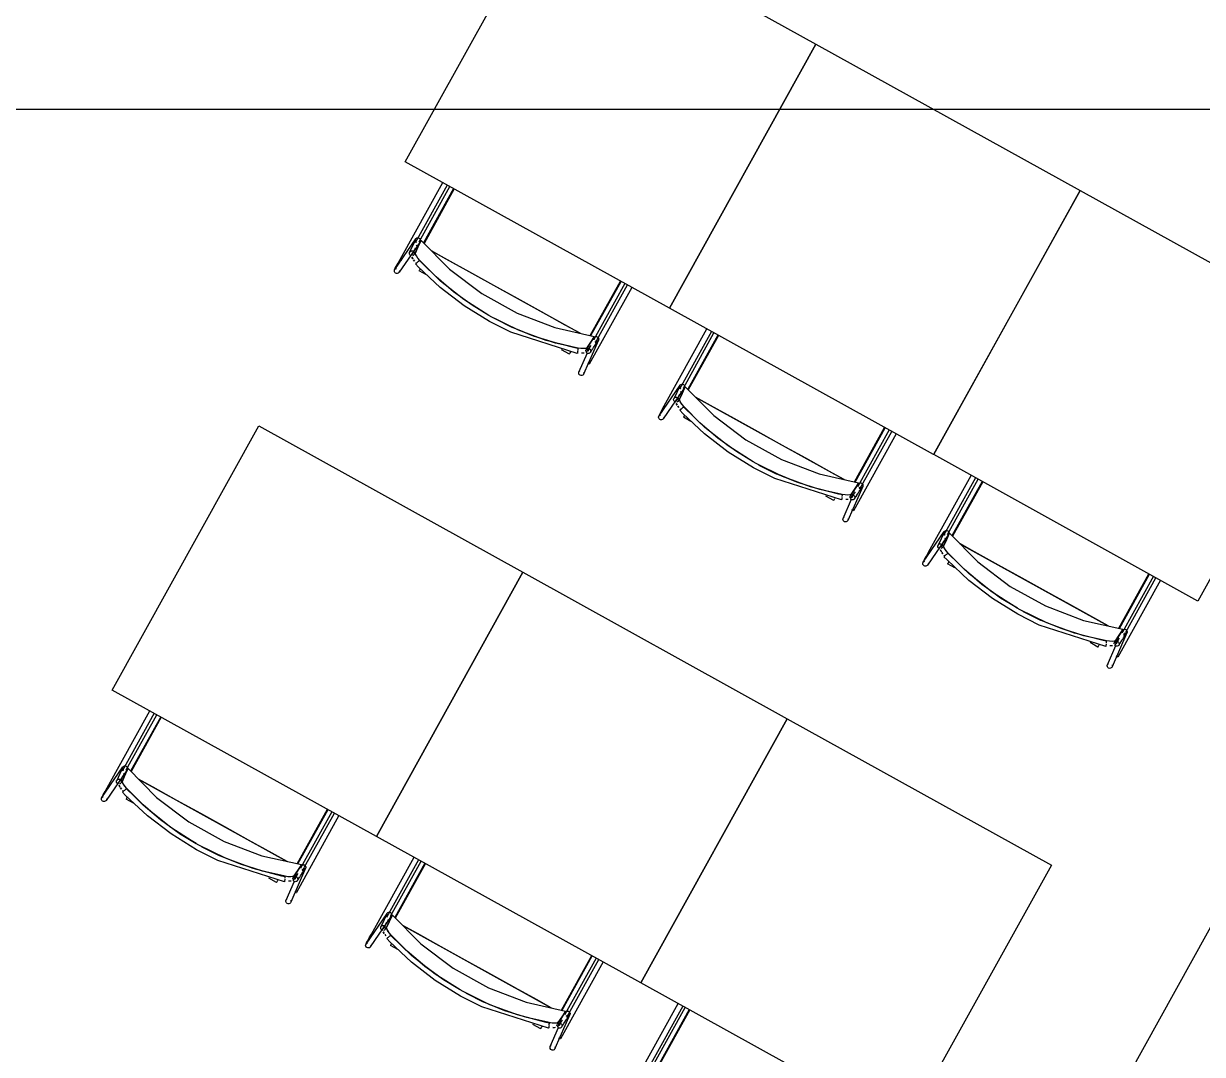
# Model space of a CAD drawing. Header units: metres. Extents: x 3.2 to 22.3, y 0.7 to 22.8.
# Drawn here: x 6.69 to 7.688, y 10.149 to 11.022 of the extents above; entities that cross this region are included whole.
import ezdxf

# ---------------------------------------------------------------- set-up
doc = ezdxf.new("R2010")
doc.units = ezdxf.units.M
for name, color, linetype in [('ARREDI', 9, 'Continuous'), ('PARETI_STRUTTURE', 7, 'Continuous'), ('WAYFINDING_RIQUADRI', 7, 'Continuous')]:
    doc.layers.add(name, color=color, linetype=linetype)

msp = doc.modelspace()

# ---------------------------------------------------------------- linework, layer by layer
at = {"layer": 'ARREDI'}
for points in [[(8.09499, 10.97803), (8.47214, 11.65838), (8.75624, 11.50088), (8.3791, 10.82055), (7.88277, 9.92518), (7.59866, 10.08267)], [(7.13693, 11.12911), (7.36078, 11.00503), (7.23668, 10.78118), (7.01285, 10.90526)], [(7.36077, 11.00503), (7.58462, 10.88094), (7.46052, 10.6571), (7.23669, 10.78118)], [(7.58461, 10.88094), (7.80846, 10.75686), (7.68436, 10.53301), (7.46053, 10.6571)], [(7.17306, 10.75726), (7.17265, 10.75427)], [(6.88876, 10.68143), (7.11261, 10.55735), (6.98851, 10.3335), (6.76468, 10.45758)], [(7.3969, 10.63317), (7.39649, 10.63019)], [(7.1126, 10.55735), (7.33645, 10.43326), (7.21235, 10.20941), (6.98852, 10.3335)], [(7.62074, 10.50909), (7.62032, 10.5061)], [(7.33644, 10.43326), (7.56029, 10.30918), (7.43619, 10.08533), (7.21236, 10.20941)], [(6.92489, 10.30958), (6.92448, 10.30659)], [(7.14873, 10.18549), (7.14832, 10.18251)]]:
    msp.add_lwpolyline(points, close=True, dxfattribs=at)
for points in [[(7.05388, 10.88253), (7.02836, 10.83651)], [(7.02523, 10.8217), (7.02365, 10.82356), (7.02234, 10.82545), (7.02156, 10.82695), (7.02144, 10.82782), (7.02386, 10.83324), (7.02627, 10.83863), (7.05034, 10.81428), (7.07766, 10.79359), (7.10763, 10.77696), (7.13966, 10.76477), (7.17305, 10.75726), (7.16977, 10.75234), (7.16647, 10.74744)], [(7.0225, 10.83696), (7.02193, 10.83746), (7.02157, 10.83812), (7.02145, 10.83885), (7.0216, 10.83959), (7.02182, 10.84002), (7.02182, 10.84003), (7.02197, 10.84023), (7.02256, 10.84069), (7.02327, 10.84092)], [(7.02327, 10.84093), (7.02402, 10.84091), (7.02471, 10.84063), (7.02528, 10.84013), (7.02564, 10.83948), (7.02577, 10.83875), (7.02563, 10.83801)], [(7.02628, 10.83862), (7.02452, 10.83716)], [(7.01814, 10.82562), (7.01743, 10.82588), (7.01686, 10.82637), (7.01649, 10.82701), (7.01638, 10.82773), (7.01638, 10.8278), (7.01651, 10.82845), (7.01657, 10.82859), (7.01689, 10.82908), (7.01747, 10.82954), (7.01818, 10.82977)], [(7.01818, 10.82977), (7.01893, 10.82976), (7.01964, 10.8295), (7.02021, 10.82901), (7.02057, 10.82837), (7.0207, 10.82765), (7.0207, 10.82763), (7.02056, 10.82693), (7.0205, 10.82679), (7.02018, 10.8263), (7.0196, 10.82584), (7.01889, 10.82561)], [(7.01914, 10.82682), (7.02089, 10.83075), (7.02157, 10.83226)], [(7.02522, 10.8217), (7.02356, 10.82365), (7.02229, 10.82551), (7.02154, 10.82699), (7.02142, 10.82785)], [(7.0226, 10.83458), (7.02221, 10.8337)], [(7.16093, 10.75999), (7.14839, 10.76694), (7.12827, 10.77809), (7.10807, 10.78928), (7.08786, 10.80049), (7.06767, 10.81169), (7.04755, 10.82284), (7.03502, 10.82978)], [(7.03503, 10.82977), (7.16091, 10.75999)], [(7.00851, 10.82247), (7.0085, 10.82248), (7.00856, 10.82245), (7.00881, 10.8223), (7.00925, 10.82205)], [(7.00984, 10.82174), (7.00926, 10.82206)], [(7.01932, 10.82303), (7.01857, 10.8245)], [(7.0186, 10.82448), (7.01937, 10.82298)], [(7.02061, 10.82117), (7.01988, 10.82222)], [(7.01989, 10.82223), (7.02068, 10.82109)], [(7.02159, 10.81872), (7.0216, 10.81873)], [(7.0238, 10.8207), (7.02326, 10.8202), (7.02271, 10.8197), (7.02183, 10.81893), (7.02162, 10.81875)], [(7.02184, 10.81971), (7.02236, 10.8191)], [(7.02225, 10.81921), (7.02185, 10.81969)], [(7.02381, 10.8207), (7.02428, 10.82113), (7.02463, 10.82144), (7.02479, 10.82159)], [(7.08378, 10.77506), (7.06952, 10.78374), (7.05373, 10.79518), (7.03893, 10.80786), (7.02521, 10.82169)], [(7.08378, 10.77506), (7.06954, 10.78372), (7.05379, 10.79514), (7.03901, 10.80779), (7.02532, 10.82159)], [(7.00615, 10.8107), (7.0054, 10.81072), (7.0047, 10.81099), (7.00413, 10.81149), (7.00376, 10.81215), (7.00365, 10.81288), (7.00379, 10.81362), (7.00402, 10.81405), (7.00402, 10.81406), (7.00417, 10.81426), (7.00476, 10.81472), (7.00547, 10.81495)], [(7.00797, 10.81278), (7.00783, 10.81204), (7.00759, 10.81161), (7.00759, 10.8116), (7.00744, 10.8114), (7.00685, 10.81094), (7.00615, 10.81071)], [(7.0257, 10.8147), (7.02534, 10.81404), (7.02502, 10.81347), (7.02478, 10.81304), (7.02466, 10.81282)], [(7.17015, 10.75791), (7.19566, 10.80393)], [(7.08868, 10.77235), (7.10329, 10.765)], [(7.10325, 10.76501), (7.08869, 10.77233)], [(7.15911, 10.74742), (7.14015, 10.75172), (7.1216, 10.75754), (7.10382, 10.76475)], [(7.15926, 10.74739), (7.14027, 10.75169), (7.12168, 10.75753), (7.10386, 10.76474)], [(7.17288, 10.75639), (7.17342, 10.7569), (7.17411, 10.75719), (7.17486, 10.75722), (7.17558, 10.75701), (7.17618, 10.75655), (7.1766, 10.75593)], [(7.1766, 10.75593), (7.17678, 10.75521), (7.17668, 10.75446), (7.1766, 10.75424), (7.1766, 10.75422), (7.17635, 10.75381), (7.1758, 10.75329), (7.17511, 10.753), (7.17436, 10.75296), (7.17364, 10.75318)], [(7.27772, 10.75844), (7.2522, 10.71243)], [(7.15916, 10.74568), (7.15926, 10.7463), (7.15934, 10.74676), (7.15939, 10.74698)], [(7.16647, 10.74744), (7.16566, 10.74707), (7.16397, 10.74694), (7.16168, 10.74705), (7.15926, 10.74739)], [(7.16649, 10.74743), (7.16571, 10.74707), (7.16406, 10.74692), (7.16179, 10.74703), (7.15927, 10.74739)], [(7.16575, 10.74482), (7.16583, 10.74556), (7.16607, 10.74609), (7.16616, 10.74621), (7.16668, 10.74671), (7.16669, 10.74671), (7.16737, 10.74699), (7.16811, 10.74702), (7.16882, 10.7468), (7.16943, 10.74634), (7.16983, 10.74571)], [(7.17004, 10.74971), (7.16924, 10.74852), (7.16592, 10.7436)], [(7.15202, 10.74222), (7.15215, 10.74245), (7.15238, 10.74287), (7.1527, 10.74345), (7.15306, 10.74409)], [(7.15903, 10.74495), (7.15891, 10.74421), (7.15879, 10.74356), (7.15871, 10.74306), (7.15866, 10.74278), (7.15866, 10.74274), (7.15866, 10.74275), (7.1587, 10.74299)], [(7.16431, 10.74318), (7.16345, 10.74311), (7.1622, 10.74317)], [(7.16351, 10.7431), (7.16221, 10.74316)], [(7.16983, 10.74571), (7.17001, 10.74498), (7.16993, 10.74425), (7.16969, 10.74372), (7.1696, 10.74358), (7.16911, 10.74312), (7.16907, 10.7431), (7.16839, 10.74282), (7.16765, 10.74279), (7.16693, 10.74301), (7.16633, 10.74347)], [(7.16004, 10.7254), (7.15986, 10.72612), (7.15995, 10.72687), (7.16004, 10.72709), (7.16004, 10.7271), (7.16029, 10.72752), (7.16083, 10.72803)], [(7.164, 10.72707), (7.16419, 10.72635), (7.16409, 10.7256), (7.164, 10.72537), (7.164, 10.72536), (7.16375, 10.72494), (7.16321, 10.72443), (7.16252, 10.72414), (7.16177, 10.7241), (7.16105, 10.72432), (7.16045, 10.72478), (7.16003, 10.72539)], [(7.16802, 10.73405), (7.16743, 10.73437)], [(7.16873, 10.73366), (7.16846, 10.7338), (7.16802, 10.73405)], [(7.16876, 10.73364), (7.16877, 10.73363)], [(7.24634, 10.71288), (7.24577, 10.71338), (7.24541, 10.71403), (7.24529, 10.71477), (7.24544, 10.71551), (7.24566, 10.71594), (7.24566, 10.71595), (7.24582, 10.71614), (7.2464, 10.7166), (7.24711, 10.71684)], [(7.24711, 10.71684), (7.24786, 10.71683), (7.24855, 10.71655), (7.24912, 10.71605), (7.24948, 10.7154), (7.24961, 10.71466), (7.24947, 10.71392)], [(7.24298, 10.70273), (7.24473, 10.70666), (7.24541, 10.70818)], [(7.24907, 10.69762), (7.24749, 10.69948), (7.24618, 10.70137), (7.2454, 10.70287), (7.24528, 10.70374), (7.2477, 10.70916), (7.25011, 10.71455), (7.27418, 10.6902), (7.3015, 10.6695), (7.33149, 10.65288), (7.3635, 10.64068), (7.39689, 10.63317), (7.39361, 10.62825), (7.39031, 10.62335)], [(7.24644, 10.7105), (7.24605, 10.70962)], [(7.25012, 10.71453), (7.24836, 10.71308)], [(7.23236, 10.69838), (7.23234, 10.6984), (7.2324, 10.69837), (7.23265, 10.69822), (7.23309, 10.69797)], [(7.23368, 10.69765), (7.2331, 10.69797)], [(7.24198, 10.70154), (7.24127, 10.7018), (7.2407, 10.70229), (7.24033, 10.70293), (7.24022, 10.70365), (7.24022, 10.70372), (7.24035, 10.70437), (7.24041, 10.70451), (7.24073, 10.705), (7.24131, 10.70545), (7.24202, 10.70569)], [(7.24202, 10.70569), (7.24277, 10.70567), (7.24348, 10.70541), (7.24405, 10.70492), (7.24441, 10.70429), (7.24454, 10.70356), (7.24454, 10.70355), (7.2444, 10.70284), (7.24434, 10.7027), (7.24402, 10.70222), (7.24344, 10.70176), (7.24273, 10.70152)], [(7.24316, 10.69895), (7.24241, 10.70042)], [(7.24244, 10.7004), (7.2432, 10.6989)], [(7.24373, 10.69815), (7.24452, 10.69701)], [(7.24445, 10.69709), (7.24373, 10.69813)], [(7.24906, 10.69761), (7.2474, 10.69957), (7.24613, 10.70143), (7.24538, 10.7029), (7.24526, 10.70376)], [(7.24536, 10.69602), (7.24605, 10.69518)], [(7.24764, 10.69662), (7.2471, 10.69612), (7.24655, 10.69562), (7.24567, 10.69484), (7.24546, 10.69466)], [(7.24765, 10.69662), (7.24812, 10.69705), (7.24847, 10.69735), (7.24863, 10.6975)], [(7.30762, 10.65097), (7.29336, 10.65965), (7.27757, 10.6711), (7.26277, 10.68378), (7.24905, 10.69761)], [(7.30762, 10.65097), (7.29338, 10.65964), (7.27763, 10.67106), (7.26285, 10.68371), (7.24916, 10.6975)], [(7.38478, 10.63591), (7.37223, 10.64285), (7.35211, 10.65401), (7.33191, 10.6652), (7.31171, 10.67641), (7.29151, 10.6876), (7.27139, 10.69876), (7.25886, 10.7057)], [(7.25887, 10.70568), (7.38476, 10.63591)], [(7.22999, 10.68662), (7.22924, 10.68663), (7.22854, 10.68691), (7.22797, 10.68741), (7.2276, 10.68806), (7.22749, 10.6888), (7.22763, 10.68954), (7.22786, 10.68997), (7.22786, 10.68998), (7.22802, 10.69017), (7.2286, 10.69063), (7.22931, 10.69087)], [(7.2318, 10.68869), (7.23167, 10.68796), (7.23143, 10.68753), (7.23143, 10.68751), (7.23128, 10.68732), (7.23069, 10.68686), (7.22999, 10.68662)], [(7.24543, 10.69463), (7.24545, 10.69465)], [(7.24954, 10.69061), (7.24918, 10.68996), (7.24886, 10.68939), (7.24862, 10.68896), (7.2485, 10.68874)], [(7.39399, 10.63383), (7.4195, 10.67984)], [(7.31252, 10.64826), (7.32713, 10.64091)], [(7.32709, 10.64093), (7.31253, 10.64825)], [(7.38296, 10.62334), (7.364, 10.62764), (7.34544, 10.63346), (7.32766, 10.64067)], [(7.3831, 10.6233), (7.36411, 10.62761), (7.34552, 10.63344), (7.3277, 10.64065)], [(7.39672, 10.6323), (7.39726, 10.63282), (7.39795, 10.63309), (7.3987, 10.63314), (7.39942, 10.63293), (7.40002, 10.63247), (7.40044, 10.63184)], [(7.40044, 10.63185), (7.40062, 10.63112), (7.40052, 10.63037), (7.40044, 10.63015), (7.40044, 10.63014), (7.40019, 10.62972), (7.39965, 10.62921), (7.39895, 10.62891), (7.3982, 10.62887), (7.39748, 10.6291)], [(7.50156, 10.63436), (7.47605, 10.58834)], [(7.37586, 10.61813), (7.37599, 10.61837), (7.37622, 10.61878), (7.37654, 10.61937), (7.3769, 10.62001)], [(7.38287, 10.62086), (7.38275, 10.62013), (7.38264, 10.61947), (7.38255, 10.61897), (7.3825, 10.6187), (7.3825, 10.61865), (7.3825, 10.61867), (7.38254, 10.6189)], [(7.38299, 10.62159), (7.3831, 10.62222), (7.38319, 10.62268), (7.38323, 10.6229)], [(7.39031, 10.62335), (7.3895, 10.62299), (7.38781, 10.62285), (7.38552, 10.62296), (7.3831, 10.62331)], [(7.39033, 10.62335), (7.38954, 10.62299), (7.3879, 10.62283), (7.38563, 10.62295), (7.38311, 10.62331)], [(7.38815, 10.61909), (7.38729, 10.61902), (7.38604, 10.61908)], [(7.38736, 10.61902), (7.38605, 10.61907)], [(7.38959, 10.62074), (7.38967, 10.62147), (7.38991, 10.622), (7.39, 10.62213), (7.39052, 10.62263), (7.39053, 10.62263), (7.39121, 10.62291), (7.39195, 10.62293), (7.39266, 10.62271), (7.39327, 10.62225), (7.39367, 10.62163)], [(7.39388, 10.62563), (7.39308, 10.62443), (7.38976, 10.61952)], [(7.39367, 10.62162), (7.39385, 10.6209), (7.39377, 10.62016), (7.39354, 10.61964), (7.39344, 10.6195), (7.39295, 10.61904), (7.39291, 10.61901), (7.39223, 10.61873), (7.39149, 10.61871), (7.39077, 10.61893), (7.39017, 10.61939)], [(7.39186, 10.60997), (7.39127, 10.61029)], [(7.39257, 10.60957), (7.39231, 10.60971), (7.39186, 10.60996)], [(7.3926, 10.60956), (7.39261, 10.60955)], [(7.38388, 10.60131), (7.3837, 10.60203), (7.3838, 10.60278), (7.38388, 10.60301), (7.38388, 10.60302), (7.38413, 10.60344), (7.38467, 10.60395)], [(7.38785, 10.60299), (7.38801, 10.60226), (7.38793, 10.60151), (7.38785, 10.60129), (7.38785, 10.60128), (7.3876, 10.60086), (7.38705, 10.60035), (7.38636, 10.60006), (7.38561, 10.60001), (7.38489, 10.60024), (7.38429, 10.60069), (7.38387, 10.60131)], [(7.47291, 10.57353), (7.47133, 10.57539), (7.47002, 10.57728), (7.46924, 10.57878), (7.46912, 10.57966), (7.47154, 10.58507), (7.47395, 10.59046), (7.49802, 10.56611), (7.52534, 10.54542), (7.55533, 10.52879), (7.58734, 10.5166), (7.62074, 10.50909), (7.61745, 10.50417), (7.61415, 10.49927)], [(7.47018, 10.5888), (7.46961, 10.5893), (7.46925, 10.58995), (7.46913, 10.59068), (7.46928, 10.59142), (7.4695, 10.59185), (7.4695, 10.59187), (7.46965, 10.59206), (7.47024, 10.59252), (7.47095, 10.59275)], [(7.47028, 10.58641), (7.46989, 10.58554)], [(7.47095, 10.59276), (7.4717, 10.59274), (7.47239, 10.59247), (7.47296, 10.59197), (7.47332, 10.59131), (7.47345, 10.59058), (7.47331, 10.58984)], [(7.47396, 10.59045), (7.4722, 10.58899)], [(7.46582, 10.57745), (7.46511, 10.57772), (7.46454, 10.5782), (7.46417, 10.57884), (7.46406, 10.57956), (7.46406, 10.57963), (7.4642, 10.58029), (7.46425, 10.58042), (7.46457, 10.58091), (7.46516, 10.58137), (7.46586, 10.58161)], [(7.46586, 10.58161), (7.46661, 10.58159), (7.46732, 10.58133), (7.46789, 10.58084), (7.46825, 10.5802), (7.46838, 10.57948), (7.46838, 10.57947), (7.46824, 10.57876), (7.46818, 10.57862), (7.46786, 10.57813), (7.46728, 10.57767), (7.46657, 10.57744)], [(7.46701, 10.57486), (7.46626, 10.57633)], [(7.46628, 10.57631), (7.46705, 10.57481)], [(7.46682, 10.57865), (7.46857, 10.58258), (7.46925, 10.58409)], [(7.4729, 10.57353), (7.47125, 10.57549), (7.46997, 10.57735), (7.46922, 10.57882), (7.46911, 10.57968)], [(7.60826, 10.51202), (7.59607, 10.51877), (7.57595, 10.52992), (7.55576, 10.54112), (7.53555, 10.55232), (7.51535, 10.56352), (7.49523, 10.57467), (7.4827, 10.58162)], [(7.48271, 10.5816), (7.60825, 10.51202)], [(7.45383, 10.56253), (7.45308, 10.56255), (7.45238, 10.56283), (7.45181, 10.56333), (7.45144, 10.56398), (7.45133, 10.56472), (7.45147, 10.56545), (7.4517, 10.56588), (7.4517, 10.5659), (7.45186, 10.56609), (7.45244, 10.56655), (7.45315, 10.56678)], [(7.4562, 10.5743), (7.45618, 10.57431), (7.45624, 10.57429), (7.45649, 10.57413), (7.45693, 10.57388)], [(7.45752, 10.57357), (7.45694, 10.57389)], [(7.46757, 10.57406), (7.46836, 10.57292)], [(7.46829, 10.57301), (7.46757, 10.57405)], [(7.46919, 10.57193), (7.4699, 10.5711)], [(7.46927, 10.57055), (7.46929, 10.57056)], [(7.47148, 10.57254), (7.47094, 10.57204), (7.47039, 10.57154), (7.46951, 10.57076), (7.4693, 10.57058)], [(7.47149, 10.57253), (7.47196, 10.57296), (7.47231, 10.57327), (7.47248, 10.57342)], [(7.47338, 10.56653), (7.47302, 10.56588), (7.4727, 10.56531), (7.47247, 10.56488), (7.47234, 10.56465)], [(7.53146, 10.52689), (7.5172, 10.53557), (7.50141, 10.54701), (7.48662, 10.55969), (7.47289, 10.57353)], [(7.53146, 10.52689), (7.51722, 10.53556), (7.50147, 10.54697), (7.48669, 10.55962), (7.473, 10.57342)], [(7.45565, 10.56461), (7.45551, 10.56387), (7.45527, 10.56344), (7.45527, 10.56343), (7.45512, 10.56323), (7.45454, 10.56277), (7.45383, 10.56254)], [(7.61783, 10.50975), (7.64334, 10.55576)], [(7.53636, 10.52418), (7.55097, 10.51683)], [(7.55093, 10.51685), (7.53637, 10.52417)], [(7.6068, 10.49925), (7.58784, 10.50356), (7.56928, 10.50938), (7.5515, 10.51658)], [(7.60694, 10.49922), (7.58795, 10.50353), (7.56936, 10.50936), (7.55154, 10.51657)], [(7.62056, 10.50822), (7.6211, 10.50873), (7.62179, 10.50902), (7.62254, 10.50905), (7.62327, 10.50884), (7.62386, 10.50838), (7.62428, 10.50776)], [(7.62428, 10.50776), (7.62446, 10.50704), (7.62436, 10.50629), (7.62428, 10.50607), (7.62428, 10.50605), (7.62403, 10.50564), (7.62349, 10.50512), (7.62279, 10.50483), (7.62204, 10.50479), (7.62132, 10.50501)], [(7.60671, 10.49678), (7.60659, 10.49604), (7.60648, 10.49539), (7.60639, 10.49489), (7.60634, 10.49461), (7.60634, 10.49457), (7.60634, 10.4946), (7.60638, 10.49482)], [(7.60683, 10.49751), (7.60694, 10.49813), (7.60703, 10.49859), (7.60707, 10.49881)], [(7.61415, 10.49927), (7.61334, 10.49891), (7.61165, 10.49877), (7.60936, 10.49888), (7.60694, 10.49923)], [(7.61417, 10.49926), (7.61339, 10.4989), (7.61174, 10.49875), (7.60948, 10.49886), (7.60695, 10.49922)], [(7.61343, 10.49665), (7.61351, 10.49739), (7.61375, 10.49792), (7.61384, 10.49804), (7.61436, 10.49854), (7.61437, 10.49854), (7.61505, 10.49882), (7.61579, 10.49885), (7.6165, 10.49863), (7.61711, 10.49817), (7.61751, 10.49754)], [(7.61772, 10.50154), (7.61692, 10.50035), (7.6136, 10.49543)], [(7.61752, 10.49754), (7.6177, 10.49681), (7.61761, 10.49608), (7.61738, 10.49555), (7.61728, 10.49541), (7.61679, 10.49495), (7.61675, 10.49493), (7.61607, 10.49465), (7.61534, 10.49462), (7.61461, 10.49484), (7.61402, 10.4953)], [(7.59971, 10.49405), (7.59983, 10.49428), (7.60007, 10.4947), (7.60039, 10.49528), (7.60075, 10.49592)], [(7.61199, 10.49501), (7.61113, 10.49494), (7.60988, 10.495)], [(7.6112, 10.49493), (7.60989, 10.49499)], [(7.6157, 10.48589), (7.61511, 10.48621)], [(7.60772, 10.47723), (7.60754, 10.47795), (7.60764, 10.4787), (7.60772, 10.47892), (7.60772, 10.47893), (7.60797, 10.47935), (7.60851, 10.47986)], [(7.61169, 10.4789), (7.61187, 10.47818), (7.61177, 10.47743), (7.61169, 10.47721), (7.61169, 10.47719), (7.61144, 10.47678), (7.6109, 10.47626), (7.6102, 10.47597), (7.60945, 10.47593), (7.60873, 10.47615), (7.60813, 10.47661), (7.60771, 10.47722)], [(7.61641, 10.48549), (7.61615, 10.48563), (7.6157, 10.48588)], [(7.61644, 10.48548), (7.61646, 10.48546)], [(6.80571, 10.43485), (6.7802, 10.38883)], [(6.77706, 10.37402), (6.77548, 10.37588), (6.77417, 10.37777), (6.77339, 10.37927), (6.77327, 10.38014), (6.77569, 10.38556), (6.7781, 10.39095), (6.80217, 10.3666), (6.82949, 10.34591), (6.85948, 10.32928), (6.89149, 10.31709), (6.92488, 10.30957), (6.9216, 10.30466), (6.9183, 10.29975)], [(6.77433, 10.38928), (6.77376, 10.38978), (6.7734, 10.39044), (6.77328, 10.39117), (6.77343, 10.39191), (6.77365, 10.39234), (6.77365, 10.39235), (6.7738, 10.39255), (6.77439, 10.39301), (6.7751, 10.39324)], [(6.77443, 10.3869), (6.77404, 10.38602)], [(6.7751, 10.39324), (6.77585, 10.39323), (6.77654, 10.39295), (6.77711, 10.39245), (6.77747, 10.3918), (6.7776, 10.39106), (6.77746, 10.39033)], [(6.77811, 10.39094), (6.77635, 10.38948)], [(6.76997, 10.37794), (6.76926, 10.3782), (6.76869, 10.37869), (6.76832, 10.37933), (6.76821, 10.38005), (6.76821, 10.38012), (6.76835, 10.38077), (6.7684, 10.38091), (6.76872, 10.3814), (6.7693, 10.38186), (6.77001, 10.38209)], [(6.77001, 10.38209), (6.77076, 10.38208), (6.77147, 10.38181), (6.77204, 10.38133), (6.7724, 10.38069), (6.77253, 10.37997), (6.77253, 10.37995), (6.77239, 10.37924), (6.77233, 10.37911), (6.77201, 10.37862), (6.77143, 10.37816), (6.77072, 10.37792)], [(6.77116, 10.37535), (6.77041, 10.37682)], [(6.77043, 10.3768), (6.7712, 10.3753)], [(6.77339, 10.38458), (6.77272, 10.38308), (6.7713, 10.3799)], [(6.77705, 10.37401), (6.77539, 10.37597), (6.77412, 10.37783), (6.77337, 10.37931), (6.77326, 10.38017)], [(6.91277, 10.31231), (6.90022, 10.31926), (6.8801, 10.33041), (6.85991, 10.3416), (6.8397, 10.35281), (6.8195, 10.36401), (6.79938, 10.37516), (6.78685, 10.3821)], [(6.78686, 10.38209), (6.91275, 10.31231)], [(6.75798, 10.36302), (6.75723, 10.36303), (6.75653, 10.36331), (6.75596, 10.36381), (6.75559, 10.36447), (6.75548, 10.3652), (6.75562, 10.36594), (6.75585, 10.36637), (6.75585, 10.36638), (6.75601, 10.36658), (6.75659, 10.36703), (6.7573, 10.36727)], [(6.76035, 10.37479), (6.76033, 10.3748), (6.76037, 10.37477), (6.76064, 10.37462), (6.76108, 10.37437)], [(6.76167, 10.37406), (6.76109, 10.37438)], [(6.77172, 10.37455), (6.77251, 10.37341)], [(6.77244, 10.37349), (6.77172, 10.37453)], [(6.77335, 10.37242), (6.77404, 10.37158)], [(6.77342, 10.37104), (6.77344, 10.37105)], [(6.77563, 10.37302), (6.77509, 10.37252), (6.77454, 10.37202), (6.77366, 10.37124), (6.77345, 10.37106)], [(6.77564, 10.37302), (6.77611, 10.37345), (6.77646, 10.37375), (6.77662, 10.37391)], [(6.77753, 10.36701), (6.77717, 10.36636), (6.77685, 10.36579), (6.77661, 10.36536), (6.77649, 10.36514)], [(6.82134, 10.33606), (6.80556, 10.3475), (6.79076, 10.36018), (6.77705, 10.37401)], [(6.82137, 10.33604), (6.80562, 10.34746), (6.79084, 10.36011), (6.77715, 10.3739)], [(6.75974, 10.36545), (6.7598, 10.3651), (6.75966, 10.36437), (6.75942, 10.36392), (6.75927, 10.36373), (6.75868, 10.36326), (6.75798, 10.36302)], [(6.92198, 10.31023), (6.94749, 10.35625)], [(6.8356, 10.32738), (6.82167, 10.33586)], [(6.82167, 10.33586), (6.83561, 10.32737)], [(6.84051, 10.32466), (6.85512, 10.31732)], [(6.85508, 10.31733), (6.84052, 10.32465)], [(6.91095, 10.29974), (6.89199, 10.30404), (6.87343, 10.30986), (6.85565, 10.31707)], [(6.91109, 10.29971), (6.8921, 10.30401), (6.87351, 10.30985), (6.85569, 10.31705)], [(6.92471, 10.3087), (6.92525, 10.30922), (6.92594, 10.30951), (6.92669, 10.30954), (6.92742, 10.30933), (6.92801, 10.30887), (6.92843, 10.30825)], [(6.92843, 10.30825), (6.92861, 10.30753), (6.92851, 10.30678), (6.92843, 10.30655), (6.92843, 10.30654), (6.92818, 10.30612), (6.92764, 10.30561), (6.92694, 10.30532), (6.92619, 10.30528), (6.92547, 10.3055)], [(7.02955, 10.31076), (7.00404, 10.26475)], [(6.90386, 10.29453), (6.90398, 10.29477), (6.90422, 10.29519), (6.90454, 10.29577), (6.9049, 10.29641)], [(6.91086, 10.29726), (6.91074, 10.29653), (6.91063, 10.29587), (6.91054, 10.29537), (6.91049, 10.2951), (6.91049, 10.29506), (6.91049, 10.29507), (6.91053, 10.29531)], [(6.91098, 10.298), (6.91109, 10.29862), (6.91118, 10.29908), (6.91122, 10.2993)], [(6.9183, 10.29975), (6.91749, 10.29939), (6.9158, 10.29925), (6.91351, 10.29937), (6.91109, 10.29971)], [(6.91832, 10.29975), (6.91753, 10.29939), (6.91589, 10.29924), (6.91363, 10.29935), (6.9111, 10.29971)], [(6.91758, 10.29714), (6.91766, 10.29788), (6.9179, 10.29841), (6.91799, 10.29853), (6.91851, 10.29903), (6.91852, 10.29903), (6.9192, 10.29931), (6.91994, 10.29934), (6.92065, 10.29911), (6.92126, 10.29866), (6.92166, 10.29803)], [(6.92187, 10.30203), (6.92107, 10.30084), (6.91775, 10.29592)], [(6.92166, 10.29802), (6.92185, 10.2973), (6.92176, 10.29657), (6.92153, 10.29604), (6.92143, 10.2959), (6.92094, 10.29544), (6.9209, 10.29541), (6.92022, 10.29514), (6.91948, 10.29511), (6.91876, 10.29533), (6.91816, 10.29579)], [(6.91614, 10.2955), (6.91528, 10.29543), (6.91403, 10.29548)], [(6.91535, 10.29542), (6.91404, 10.29548)], [(6.91985, 10.28637), (6.91926, 10.28669)], [(6.92056, 10.28598), (6.9203, 10.28612), (6.91985, 10.28637)], [(6.91187, 10.27771), (6.9117, 10.27844), (6.91178, 10.27919), (6.91187, 10.27941), (6.91187, 10.27942), (6.91212, 10.27984), (6.91266, 10.28035)], [(6.91584, 10.27939), (6.91602, 10.27867), (6.91592, 10.27792), (6.91584, 10.27769), (6.91584, 10.27768), (6.91559, 10.27726), (6.91505, 10.27675), (6.91435, 10.27646), (6.9136, 10.27642), (6.91288, 10.27664), (6.91228, 10.2771), (6.91186, 10.27771)], [(6.92059, 10.28596), (6.92061, 10.28595)], [(7.0009, 10.24993), (6.99932, 10.25179), (6.99801, 10.25368), (6.99723, 10.25518), (6.99711, 10.25606), (6.99953, 10.26147), (7.00194, 10.26686), (7.02601, 10.24252), (7.05333, 10.22182), (7.08332, 10.2052), (7.11533, 10.193), (7.14872, 10.18549), (7.14544, 10.18057), (7.14214, 10.17567)], [(6.99817, 10.2652), (6.9976, 10.2657), (6.99724, 10.26635), (6.99712, 10.26709), (6.99727, 10.26782), (6.99749, 10.26825), (6.99749, 10.26827), (6.99765, 10.26846), (6.99823, 10.26892), (6.99894, 10.26916)], [(6.99894, 10.26916), (6.99969, 10.26915), (7.00038, 10.26887), (7.00095, 10.26837), (7.00131, 10.26772), (7.00144, 10.26698), (7.0013, 10.26624)], [(7.00195, 10.26685), (7.00019, 10.26539)], [(6.99381, 10.25386), (6.9931, 10.25412), (6.99253, 10.25461), (6.99216, 10.25524), (6.99205, 10.25597), (6.99205, 10.25604), (6.99219, 10.25669), (6.99224, 10.25683), (6.99256, 10.25731), (6.99314, 10.25777), (6.99385, 10.25801)], [(6.99385, 10.25801), (6.9946, 10.25799), (6.99531, 10.25773), (6.99588, 10.25724), (6.99624, 10.2566), (6.99637, 10.25588), (6.99637, 10.25587), (6.99623, 10.25516), (6.99617, 10.25502), (6.99585, 10.25453), (6.99527, 10.25408), (6.99456, 10.25384)], [(6.99481, 10.25505), (6.99656, 10.25898), (6.99724, 10.2605)], [(6.99827, 10.26281), (6.99788, 10.26194)], [(7.10861, 10.20374), (7.10394, 10.20632), (7.08375, 10.21752), (7.06354, 10.22873), (7.04334, 10.23992), (7.02322, 10.25107), (7.01069, 10.25802)], [(7.0107, 10.258), (7.13659, 10.18822)], [(6.98419, 10.2507), (6.98417, 10.25072), (6.98423, 10.25069), (6.98448, 10.25054), (6.98492, 10.25029)], [(6.98551, 10.24997), (6.98493, 10.25029)], [(6.995, 10.25127), (6.99425, 10.25274)], [(6.99427, 10.25271), (6.99504, 10.25121)], [(6.99556, 10.25046), (6.99635, 10.24932)], [(6.99628, 10.24941), (6.99556, 10.25045)], [(7.00089, 10.24993), (6.99924, 10.25189), (6.99796, 10.25375), (6.99721, 10.25522), (6.9971, 10.25608)], [(6.99726, 10.24695), (6.99728, 10.24696)], [(6.99947, 10.24894), (6.99893, 10.24844), (6.99838, 10.24794), (6.99788, 10.24751), (6.9975, 10.24716), (6.99729, 10.24698)], [(6.99792, 10.24744), (6.99765, 10.24778)], [(6.99765, 10.24777), (6.99803, 10.24733)], [(6.99948, 10.24893), (6.99995, 10.24936), (7.0003, 10.24967), (7.00047, 10.24982)], [(7.05872, 10.20374), (7.04518, 10.21197), (7.0294, 10.22342), (7.01461, 10.2361), (7.00089, 10.24993)], [(7.05871, 10.20374), (7.04521, 10.21196), (7.02946, 10.22337), (7.01468, 10.23603), (7.00099, 10.24982)], [(6.98182, 10.23894), (6.98107, 10.23895), (6.98037, 10.23923), (6.97981, 10.23973), (6.97943, 10.24038), (6.97932, 10.24112), (6.97946, 10.24185), (6.97969, 10.24228), (6.97969, 10.2423), (6.97985, 10.24249), (6.98043, 10.24295), (6.98114, 10.24319)], [(6.98364, 10.24101), (6.9835, 10.24027), (6.98326, 10.23984), (6.98326, 10.23983), (6.98311, 10.23964), (6.98253, 10.23918), (6.98182, 10.23894)], [(7.00137, 10.24293), (7.00101, 10.24228), (7.00069, 10.24171), (7.00045, 10.24128), (7.00033, 10.24106)], [(7.14582, 10.18615), (7.17133, 10.23216)], [(7.06435, 10.20058), (7.07896, 10.19323)], [(7.07892, 10.19325), (7.06436, 10.20057)], [(7.13661, 10.18822), (7.12406, 10.19516), (7.10922, 10.2034)], [(7.13479, 10.17565), (7.11583, 10.17996), (7.09727, 10.18578), (7.07949, 10.19299)], [(7.13493, 10.17562), (7.11595, 10.17993), (7.09735, 10.18576), (7.07953, 10.19297)], [(7.25339, 10.18668), (7.22788, 10.14066)], [(7.14571, 10.17795), (7.14491, 10.17675), (7.14159, 10.17184)], [(7.14855, 10.18462), (7.14909, 10.18513), (7.14978, 10.18541), (7.15053, 10.18545), (7.15126, 10.18525), (7.15185, 10.18479), (7.15227, 10.18416)], [(7.15227, 10.18416), (7.15245, 10.18344), (7.15235, 10.18269), (7.15227, 10.18247), (7.15227, 10.18246), (7.15202, 10.18204), (7.15148, 10.18152), (7.15078, 10.18123), (7.15003, 10.18119), (7.14931, 10.18141)], [(7.1277, 10.17045), (7.12782, 10.17068), (7.12806, 10.1711), (7.12838, 10.17168), (7.12874, 10.17232)], [(7.1347, 10.17318), (7.13458, 10.17244), (7.13447, 10.17179), (7.13438, 10.17129), (7.13433, 10.17101), (7.13433, 10.17097), (7.13433, 10.17099), (7.13437, 10.17122)], [(7.13482, 10.17391), (7.13493, 10.17454), (7.13502, 10.17499), (7.13506, 10.17522)], [(7.14214, 10.17567), (7.14133, 10.17531), (7.13964, 10.17517), (7.13735, 10.17528), (7.13493, 10.17563)], [(7.14216, 10.17567), (7.14138, 10.17531), (7.13973, 10.17515), (7.13747, 10.17526), (7.13494, 10.17562)], [(7.13999, 10.17141), (7.13912, 10.17134), (7.13787, 10.1714)], [(7.13919, 10.17134), (7.13788, 10.17139)], [(7.14142, 10.17306), (7.1415, 10.17379), (7.14174, 10.17432), (7.14184, 10.17445), (7.14235, 10.17495), (7.14236, 10.17495), (7.14304, 10.17522), (7.14378, 10.17525), (7.14449, 10.17503), (7.1451, 10.17457), (7.1455, 10.17395)], [(7.14551, 10.17394), (7.14569, 10.17322), (7.1456, 10.17248), (7.14537, 10.17195), (7.14527, 10.17182), (7.14478, 10.17136), (7.14474, 10.17133), (7.14406, 10.17105), (7.14333, 10.17102), (7.1426, 10.17125), (7.14201, 10.1717)], [(7.14369, 10.16229), (7.14311, 10.16261)], [(7.1444, 10.16189), (7.14414, 10.16203), (7.14369, 10.16228)], [(7.14443, 10.16188), (7.14444, 10.16187)], [(7.13571, 10.15363), (7.13553, 10.15435), (7.13563, 10.1551), (7.13571, 10.15532), (7.13571, 10.15534), (7.13596, 10.15575), (7.1365, 10.15627)], [(7.13968, 10.1553), (7.13986, 10.15458), (7.13976, 10.15383), (7.13968, 10.15361), (7.13968, 10.1536), (7.13943, 10.15318), (7.13889, 10.15267), (7.13819, 10.15237), (7.13744, 10.15233), (7.13672, 10.15255), (7.13612, 10.15301), (7.13571, 10.15362)]]:
    msp.add_lwpolyline(points, dxfattribs=at)
at = {"layer": 'PARETI_STRUTTURE'}
for points in [[(7.00851, 10.82247), (7.04463, 10.88765)], [(7.04842, 10.88555), (7.02129, 10.83662)], [(7.02464, 10.83755), (7.05058, 10.88435)], [(7.05436, 10.88226), (7.02878, 10.83609)], [(7.00402, 10.81405), (7.02182, 10.84002)], [(7.0254, 10.83758), (7.00759, 10.81161)], [(7.0216, 10.83923), (7.01657, 10.82859)], [(7.0255, 10.83737), (7.02545, 10.83725), (7.02539, 10.83714), (7.02534, 10.83701), (7.02528, 10.8369), (7.02523, 10.83677), (7.02517, 10.83666), (7.02511, 10.83654), (7.02506, 10.83643), (7.025, 10.8363), (7.02495, 10.83619), (7.02489, 10.83607), (7.02484, 10.83596), (7.02473, 10.83571), (7.02467, 10.83559), (7.0246, 10.83547), (7.02455, 10.83536), (7.02449, 10.83523), (7.02443, 10.83512), (7.02438, 10.835), (7.02432, 10.83489), (7.02427, 10.83476), (7.02421, 10.83465), (7.02416, 10.83452), (7.0241, 10.83441), (7.02399, 10.83416), (7.02393, 10.83405), (7.02388, 10.83393), (7.02382, 10.83382), (7.02377, 10.83369), (7.02371, 10.83358), (7.02366, 10.83346), (7.0236, 10.83334), (7.02355, 10.83322), (7.02349, 10.83311), (7.02343, 10.83298), (7.02338, 10.83287), (7.02327, 10.83262), (7.02321, 10.83251), (7.02316, 10.83239), (7.02309, 10.83227), (7.02303, 10.83215), (7.02298, 10.83204), (7.02292, 10.83191), (7.02286, 10.8318), (7.02281, 10.83168), (7.02275, 10.83157), (7.0227, 10.83144), (7.02264, 10.83133), (7.02253, 10.83108), (7.02248, 10.83097), (7.02242, 10.83084), (7.02236, 10.83073), (7.02231, 10.83061), (7.02225, 10.8305), (7.0222, 10.83037), (7.02214, 10.83026), (7.02209, 10.83014), (7.02203, 10.83002), (7.02198, 10.8299), (7.02192, 10.82979), (7.02181, 10.82954), (7.02175, 10.82943), (7.0217, 10.8293), (7.02164, 10.82919), (7.02159, 10.82907), (7.02153, 10.82896), (7.02146, 10.82883), (7.02141, 10.82872), (7.02135, 10.82859), (7.0213, 10.82848), (7.02118, 10.82823), (7.02113, 10.82812), (7.02107, 10.828), (7.02102, 10.82789), (7.02096, 10.82776), (7.02091, 10.82765), (7.02085, 10.82752), (7.0208, 10.82741), (7.02074, 10.82729), (7.02068, 10.82718), (7.02063, 10.82705), (7.02057, 10.82694), (7.02052, 10.82682), (7.0205, 10.82679)], [(7.01995, 10.82912), (7.02087, 10.83076)], [(7.00384, 10.81383), (7.00445, 10.81503), (7.0052, 10.81646), (7.00676, 10.81932), (7.00851, 10.82247)], [(7.08411, 10.76989), (7.06264, 10.78323), (7.04258, 10.79865), (7.02418, 10.81597), (7.02158, 10.81872)], [(7.0862, 10.77367), (7.08369, 10.77509), (7.06254, 10.78859), (7.04286, 10.80413), (7.02482, 10.8216)], [(7.03088, 10.80933), (7.02464, 10.81279)], [(7.2049, 10.79881), (7.16877, 10.73363)], [(7.16958, 10.75804), (7.19516, 10.8042)], [(7.19895, 10.80211), (7.17272, 10.75477)], [(7.17552, 10.75474), (7.20111, 10.80091)], [(7.15865, 10.74274), (7.10218, 10.76079), (7.08411, 10.76989)], [(7.15939, 10.74701), (7.15648, 10.74759), (7.13223, 10.75391), (7.10873, 10.76263), (7.08621, 10.77368)], [(7.1724, 10.75594), (7.16607, 10.74609)], [(7.1722, 10.75497), (7.17263, 10.75596)], [(7.23235, 10.69839), (7.26847, 10.76357)], [(7.27226, 10.76146), (7.24513, 10.71253)], [(7.24848, 10.71346), (7.27442, 10.76027)], [(7.27821, 10.75817), (7.25262, 10.71201)], [(7.15201, 10.74218), (7.14532, 10.74589)], [(7.17659, 10.75423), (7.16401, 10.72537)], [(7.16778, 10.74485), (7.16964, 10.74912)], [(7.16883, 10.74777), (7.16833, 10.74686)], [(7.16968, 10.74372), (7.16974, 10.74379), (7.17015, 10.74446), (7.17022, 10.74455), (7.17031, 10.74466), (7.17093, 10.74566), (7.17102, 10.74577), (7.1715, 10.74655), (7.17157, 10.74665), (7.17165, 10.74676), (7.17228, 10.74776), (7.17236, 10.74787), (7.17285, 10.74865), (7.17292, 10.74875), (7.17299, 10.74886), (7.17307, 10.74897), (7.17363, 10.74986), (7.17371, 10.74997), (7.1742, 10.75075), (7.17427, 10.75084), (7.17434, 10.75096), (7.17442, 10.75107), (7.17504, 10.75207), (7.17513, 10.75218), (7.17547, 10.75273), (7.17554, 10.75283), (7.17568, 10.75305), (7.17577, 10.75316), (7.17604, 10.75361), (7.1766, 10.75423)], [(7.17398, 10.75197), (7.17541, 10.75454)], [(7.16003, 10.72709), (7.16713, 10.74336)], [(7.22786, 10.68997), (7.24566, 10.71594)], [(7.24924, 10.7135), (7.23143, 10.68752)], [(7.24544, 10.71515), (7.24041, 10.70451)], [(7.24379, 10.70503), (7.24471, 10.70667)], [(7.24935, 10.71329), (7.24929, 10.71316), (7.24923, 10.71305), (7.24918, 10.71293), (7.24912, 10.71281), (7.24907, 10.71269), (7.24901, 10.71258), (7.24896, 10.71245), (7.2489, 10.71234), (7.24885, 10.71222), (7.24879, 10.71211), (7.24873, 10.71198), (7.24868, 10.71187), (7.24862, 10.71175), (7.24855, 10.71162), (7.2485, 10.71151), (7.24844, 10.71138), (7.24839, 10.71127), (7.24833, 10.71115), (7.24828, 10.71104), (7.24822, 10.71091), (7.24817, 10.7108), (7.24811, 10.71068), (7.24805, 10.71056), (7.248, 10.71044), (7.24794, 10.71033), (7.24783, 10.71008), (7.24778, 10.70997), (7.24772, 10.70984), (7.24767, 10.70973), (7.24761, 10.70961), (7.24755, 10.7095), (7.2475, 10.70937), (7.24744, 10.70926), (7.24739, 10.70913), (7.24733, 10.70902), (7.24728, 10.7089), (7.24722, 10.70879), (7.24711, 10.70854), (7.24705, 10.70843), (7.247, 10.7083), (7.24693, 10.70819), (7.24687, 10.70806), (7.24682, 10.70795), (7.24676, 10.70783), (7.24671, 10.70772), (7.24665, 10.70759), (7.2466, 10.70748), (7.24654, 10.70736), (7.24648, 10.70725), (7.24637, 10.707), (7.24632, 10.70688), (7.24626, 10.70676), (7.24621, 10.70665), (7.24615, 10.70652), (7.2461, 10.70641), (7.24604, 10.70629), (7.24598, 10.70618), (7.24593, 10.70605), (7.24587, 10.70594), (7.24582, 10.70581), (7.24576, 10.7057), (7.24565, 10.70545), (7.2456, 10.70534), (7.24554, 10.70522), (7.24548, 10.70511), (7.24543, 10.70498), (7.24536, 10.70487), (7.2453, 10.70475), (7.24525, 10.70463), (7.24519, 10.70451), (7.24514, 10.7044), (7.24503, 10.70415), (7.24497, 10.70404), (7.24492, 10.70391), (7.24486, 10.7038), (7.2448, 10.70368), (7.24475, 10.70356), (7.24469, 10.70344), (7.24464, 10.70333), (7.24458, 10.7032), (7.24453, 10.70309), (7.24447, 10.70297), (7.24442, 10.70286), (7.24436, 10.70273), (7.24435, 10.7027)], [(7.22768, 10.68975), (7.22829, 10.69094), (7.22904, 10.69237), (7.2306, 10.69523), (7.23235, 10.69839)], [(7.31005, 10.64959), (7.30753, 10.65101), (7.28638, 10.66451), (7.2667, 10.68005), (7.24866, 10.69752)], [(7.30795, 10.6458), (7.28648, 10.65915), (7.26642, 10.67457), (7.24802, 10.69189), (7.24542, 10.69464)], [(7.25472, 10.68524), (7.24848, 10.6887)], [(7.39341, 10.63395), (7.419, 10.68012)], [(7.42279, 10.67802), (7.39656, 10.63069)], [(7.39936, 10.63065), (7.42495, 10.67682)], [(7.42874, 10.67473), (7.39261, 10.60955)], [(7.38323, 10.62292), (7.38032, 10.62351), (7.35607, 10.62983), (7.33257, 10.63855), (7.31005, 10.64959)], [(7.38249, 10.61865), (7.32602, 10.63671), (7.30795, 10.64581)], [(7.45619, 10.5743), (7.49231, 10.63948)], [(7.4961, 10.63738), (7.46897, 10.58845)], [(7.47232, 10.58938), (7.49826, 10.63618)], [(7.40043, 10.63014), (7.38785, 10.60128)], [(7.39624, 10.63187), (7.38991, 10.62201)], [(7.39352, 10.61963), (7.39358, 10.6197), (7.394, 10.62037), (7.39408, 10.62047), (7.3947, 10.62147), (7.39479, 10.62158), (7.39534, 10.62247), (7.39541, 10.62257), (7.3955, 10.62268), (7.39612, 10.62368), (7.3962, 10.62379), (7.39669, 10.62457), (7.39676, 10.62466), (7.39684, 10.62477), (7.39747, 10.62577), (7.39755, 10.62588), (7.39804, 10.62666), (7.39811, 10.62676), (7.39818, 10.62687), (7.39826, 10.62698), (7.39888, 10.62798), (7.39897, 10.62809), (7.39938, 10.62876), (7.39945, 10.62886), (7.39952, 10.62897), (7.39961, 10.62908), (7.39988, 10.62952), (7.40044, 10.63015)], [(7.39604, 10.63089), (7.39647, 10.63187)], [(7.39782, 10.62789), (7.39925, 10.63046)], [(7.50205, 10.63409), (7.47646, 10.58792)], [(7.37585, 10.61809), (7.36917, 10.6218)], [(7.38387, 10.60301), (7.39097, 10.61927)], [(7.39162, 10.62077), (7.39348, 10.62503)], [(7.39267, 10.62368), (7.39217, 10.62278)], [(7.4517, 10.56588), (7.46951, 10.59186)], [(7.47308, 10.58941), (7.45527, 10.56344)], [(7.46928, 10.59106), (7.46425, 10.58043)], [(7.47319, 10.5892), (7.47313, 10.58908), (7.47307, 10.58897), (7.47302, 10.58884), (7.47296, 10.58873), (7.47291, 10.58861), (7.47285, 10.5885), (7.4728, 10.58837), (7.47274, 10.58826), (7.47269, 10.58813), (7.47263, 10.58802), (7.47257, 10.5879), (7.47252, 10.58779), (7.47241, 10.58754), (7.47235, 10.58743), (7.47228, 10.5873), (7.47223, 10.58719), (7.47217, 10.58707), (7.47212, 10.58695), (7.47206, 10.58683), (7.472, 10.58672), (7.47195, 10.58659), (7.47189, 10.58648), (7.47184, 10.58636), (7.47178, 10.58625), (7.47167, 10.586), (7.47162, 10.58588), (7.47156, 10.58576), (7.4715, 10.58565), (7.47145, 10.58552), (7.47139, 10.58541), (7.47134, 10.58529), (7.47128, 10.58518), (7.47123, 10.58505), (7.47117, 10.58494), (7.47112, 10.58482), (7.47106, 10.5847), (7.47095, 10.58445), (7.47089, 10.58434), (7.47084, 10.58422), (7.47077, 10.58411), (7.47071, 10.58398), (7.47066, 10.58387), (7.4706, 10.58375), (7.47055, 10.58363), (7.47049, 10.58351), (7.47044, 10.5834), (7.47038, 10.58327), (7.47032, 10.58316), (7.47021, 10.58291), (7.47016, 10.5828), (7.4701, 10.58268), (7.47005, 10.58257), (7.46999, 10.58244), (7.46994, 10.58233), (7.46988, 10.5822), (7.46982, 10.58209), (7.46977, 10.58197), (7.46971, 10.58186), (7.46966, 10.58173), (7.4696, 10.58162), (7.46949, 10.58137), (7.46944, 10.58126), (7.46938, 10.58113), (7.46932, 10.58102), (7.46927, 10.5809), (7.46921, 10.58079), (7.46914, 10.58066), (7.46909, 10.58055), (7.46903, 10.58043), (7.46898, 10.58032), (7.46887, 10.58007), (7.46881, 10.57995), (7.46875, 10.57983), (7.4687, 10.57972), (7.46864, 10.57959), (7.46859, 10.57948), (7.46853, 10.57936), (7.46848, 10.57925), (7.46842, 10.57912), (7.46837, 10.57901), (7.46831, 10.57888), (7.46825, 10.57877), (7.4682, 10.57865), (7.46819, 10.57862)], [(7.46764, 10.58095), (7.46855, 10.58259)], [(7.45152, 10.56566), (7.45213, 10.56686), (7.45288, 10.56829), (7.45444, 10.57115), (7.45619, 10.5743)], [(7.53179, 10.52172), (7.51032, 10.53507), (7.49026, 10.55048), (7.47186, 10.5678), (7.46926, 10.57055)], [(7.53389, 10.52551), (7.53137, 10.52692), (7.51022, 10.54042), (7.49054, 10.55596), (7.4725, 10.57344)], [(7.47856, 10.56116), (7.47232, 10.56462)], [(7.61726, 10.50987), (7.64285, 10.55604)], [(7.65258, 10.55064), (7.61646, 10.48546)], [(7.64663, 10.55394), (7.6204, 10.50661)], [(7.6232, 10.50657), (7.6488, 10.55274)], [(7.60633, 10.49457), (7.54986, 10.51262), (7.53179, 10.52172)], [(7.60707, 10.49884), (7.60416, 10.49942), (7.57991, 10.50574), (7.55639, 10.51447), (7.53389, 10.52551)], [(7.62427, 10.50606), (7.61169, 10.4772)], [(7.62008, 10.50777), (7.61375, 10.49792)], [(7.61736, 10.49555), (7.61742, 10.49562), (7.61784, 10.49629), (7.61791, 10.49638), (7.61799, 10.4965), (7.61861, 10.4975), (7.6187, 10.49761), (7.61918, 10.49838), (7.61925, 10.49848), (7.61932, 10.49859), (7.61941, 10.4987), (7.61996, 10.49959), (7.62005, 10.4997), (7.62053, 10.50048), (7.6206, 10.50058), (7.62067, 10.50069), (7.62075, 10.5008), (7.62131, 10.50169), (7.62139, 10.5018), (7.62188, 10.50258), (7.62195, 10.50268), (7.62202, 10.50279), (7.6221, 10.5029), (7.62273, 10.5039), (7.62281, 10.50401), (7.62323, 10.50468), (7.6233, 10.50477), (7.62336, 10.50488), (7.62345, 10.505), (7.62373, 10.50544), (7.62428, 10.50606)], [(7.61988, 10.5068), (7.62031, 10.50779)], [(7.62166, 10.5038), (7.62309, 10.50637)], [(7.59969, 10.49401), (7.59301, 10.49772)], [(7.61546, 10.49668), (7.61732, 10.50095)], [(7.61651, 10.4996), (7.61601, 10.4987)], [(7.60771, 10.47892), (7.61481, 10.49519)], [(6.76034, 10.37479), (6.79646, 10.43997)], [(6.80025, 10.43787), (6.77312, 10.38893)], [(6.77647, 10.38986), (6.80241, 10.43667)], [(6.8062, 10.43458), (6.78061, 10.38841)], [(6.75585, 10.36637), (6.77365, 10.39234)], [(6.77723, 10.3899), (6.75942, 10.36392)], [(6.77343, 10.39155), (6.7684, 10.38091)], [(6.77734, 10.38969), (6.77728, 10.38956), (6.77722, 10.38945), (6.77717, 10.38933), (6.77711, 10.38922), (6.77706, 10.38909), (6.777, 10.38898), (6.77695, 10.38886), (6.77689, 10.38875), (6.77684, 10.38862), (6.77678, 10.38851), (6.77672, 10.38838), (6.77667, 10.38827), (6.77661, 10.38815), (6.77654, 10.38802), (6.77649, 10.38791), (6.77643, 10.38779), (6.77638, 10.38768), (6.77632, 10.38755), (6.77627, 10.38744), (6.77621, 10.38731), (6.77615, 10.3872), (6.7761, 10.38708), (6.77604, 10.38697), (6.77599, 10.38684), (6.77593, 10.38673), (6.77582, 10.38648), (6.77577, 10.38637), (6.77571, 10.38625), (6.77565, 10.38613), (6.7756, 10.38601), (6.77554, 10.3859), (6.77549, 10.38577), (6.77543, 10.38566), (6.77538, 10.38554), (6.77532, 10.38543), (6.77527, 10.3853), (6.77521, 10.38519), (6.7751, 10.38494), (6.77504, 10.38483), (6.77499, 10.3847), (6.77492, 10.38459), (6.77486, 10.38447), (6.77481, 10.38436), (6.77475, 10.38423), (6.7747, 10.38412), (6.77464, 10.384), (6.77459, 10.38388), (6.77453, 10.38376), (6.77447, 10.38365), (6.77436, 10.3834), (6.77431, 10.38329), (6.77425, 10.38316), (6.7742, 10.38305), (6.77414, 10.38293), (6.77409, 10.38281), (6.77403, 10.38269), (6.77397, 10.38258), (6.77392, 10.38245), (6.77386, 10.38234), (6.77375, 10.38209), (6.7737, 10.38198), (6.77364, 10.38186), (6.77359, 10.38175), (6.77353, 10.38162), (6.77347, 10.38151), (6.7734, 10.38138), (6.77335, 10.38127), (6.77329, 10.38115), (6.77324, 10.38104), (6.77318, 10.38091), (6.77313, 10.3808), (6.77302, 10.38055), (6.77296, 10.38044), (6.7729, 10.38031), (6.77285, 10.3802), (6.77279, 10.38008), (6.77274, 10.37997), (6.77268, 10.37984), (6.77263, 10.37973), (6.77257, 10.37961), (6.77252, 10.3795), (6.77246, 10.37937), (6.7724, 10.37926), (6.77235, 10.37913), (6.77234, 10.37911)], [(6.77178, 10.38143), (6.7727, 10.38307)], [(6.75567, 10.36615), (6.75628, 10.36735), (6.75703, 10.36878), (6.75859, 10.37164), (6.76034, 10.37479)], [(6.83594, 10.32221), (6.81447, 10.33555), (6.79441, 10.35097), (6.77601, 10.36829), (6.77341, 10.37104)], [(6.83804, 10.32599), (6.83552, 10.32741), (6.81437, 10.34091), (6.79469, 10.35645), (6.77665, 10.37392)], [(6.78271, 10.36165), (6.77647, 10.36511)], [(6.9214, 10.31036), (6.947, 10.35652)], [(6.95673, 10.35113), (6.92061, 10.28595)], [(6.95078, 10.35443), (6.92455, 10.30709)], [(6.92735, 10.30706), (6.95295, 10.35322)], [(6.91048, 10.29505), (6.85401, 10.31311), (6.83594, 10.32221)], [(6.91122, 10.29933), (6.90831, 10.29991), (6.88406, 10.30623), (6.86056, 10.31495), (6.83804, 10.32599)], [(6.92842, 10.30655), (6.91584, 10.27768)], [(6.92423, 10.30826), (6.9179, 10.29841)], [(6.92151, 10.29604), (6.92157, 10.29611), (6.92199, 10.29677), (6.92207, 10.29687), (6.92269, 10.29787), (6.92278, 10.29798), (6.92333, 10.29887), (6.9234, 10.29897), (6.92349, 10.29908), (6.92411, 10.30008), (6.92419, 10.30019), (6.92468, 10.30097), (6.92475, 10.30107), (6.92482, 10.30118), (6.9249, 10.30129), (6.92546, 10.30218), (6.92554, 10.30229), (6.92603, 10.30307), (6.9261, 10.30316), (6.92617, 10.30327), (6.92625, 10.30338), (6.92687, 10.30438), (6.92696, 10.3045), (6.9273, 10.30505), (6.92737, 10.30515), (6.92751, 10.30537), (6.9276, 10.30548), (6.92787, 10.30593), (6.92843, 10.30655)], [(6.92403, 10.30729), (6.92446, 10.30828)], [(6.92581, 10.30429), (6.92724, 10.30686)], [(6.98418, 10.2507), (7.0203, 10.31588)], [(7.02409, 10.31378), (6.99697, 10.26485)], [(7.00031, 10.26578), (7.02625, 10.31259)], [(7.03004, 10.31049), (7.00445, 10.26433)], [(6.90384, 10.2945), (6.89716, 10.29821)], [(6.91961, 10.29717), (6.92147, 10.30143)], [(6.92066, 10.30009), (6.92016, 10.29918)], [(6.91186, 10.27941), (6.91896, 10.29567)], [(6.97969, 10.24229), (6.9975, 10.26826)], [(6.99727, 10.26747), (6.99224, 10.25683)], [(7.00107, 10.26581), (6.98326, 10.23984)], [(6.99564, 10.25735), (6.99654, 10.25899)], [(7.00118, 10.26561), (7.00112, 10.26548), (7.00107, 10.26537), (7.00101, 10.26525), (7.00096, 10.26513), (7.0009, 10.26501), (7.00084, 10.2649), (7.00079, 10.26477), (7.00073, 10.26466), (7.00068, 10.26454), (7.00062, 10.26443), (7.00057, 10.2643), (7.00051, 10.26419), (7.0004, 10.26394), (7.00033, 10.26383), (7.00027, 10.2637), (7.00022, 10.26359), (7.00016, 10.26347), (7.00011, 10.26336), (7.00005, 10.26323), (7, 10.26312), (6.99994, 10.263), (6.99989, 10.26288), (6.99983, 10.26276), (6.99977, 10.26265), (6.99966, 10.2624), (6.99961, 10.26229), (6.99955, 10.26216), (6.9995, 10.26205), (6.99944, 10.26193), (6.99939, 10.26182), (6.99933, 10.26169), (6.99927, 10.26158), (6.99922, 10.26145), (6.99916, 10.26134), (6.99911, 10.26122), (6.99905, 10.26111), (6.99894, 10.26086), (6.99889, 10.26075), (6.99883, 10.26062), (6.99876, 10.26051), (6.99871, 10.26038), (6.99865, 10.26027), (6.99859, 10.26015), (6.99854, 10.26004), (6.99848, 10.25991), (6.99843, 10.2598), (6.99837, 10.25968), (6.99832, 10.25957), (6.99821, 10.25932), (6.99815, 10.2592), (6.99809, 10.25908), (6.99804, 10.25897), (6.99798, 10.25884), (6.99793, 10.25873), (6.99787, 10.25861), (6.99782, 10.2585), (6.99776, 10.25837), (6.99771, 10.25826), (6.99765, 10.25813), (6.99759, 10.25802), (6.99748, 10.25777), (6.99743, 10.25766), (6.99737, 10.25754), (6.99732, 10.25743), (6.99726, 10.2573), (6.99721, 10.25719), (6.99714, 10.25707), (6.99708, 10.25695), (6.99702, 10.25683), (6.99697, 10.25672), (6.99686, 10.25647), (6.9968, 10.25636), (6.99675, 10.25623), (6.99669, 10.25612), (6.99664, 10.256), (6.99658, 10.25588), (6.99652, 10.25576), (6.99647, 10.25565), (6.99641, 10.25552), (6.99636, 10.25541), (6.9963, 10.25529), (6.99625, 10.25518), (6.99619, 10.25505), (6.99618, 10.25502)], [(6.97951, 10.24207), (6.98013, 10.24326), (6.98088, 10.24469), (6.98243, 10.24755), (6.98418, 10.25071)], [(7.05978, 10.19812), (7.03831, 10.21147), (7.01826, 10.22689), (6.99985, 10.24421), (6.99726, 10.24696)], [(7.06188, 10.20191), (7.05936, 10.20332), (7.03821, 10.21682), (7.01853, 10.23237), (7.00049, 10.24984)], [(7.00655, 10.23756), (7.00031, 10.24102)], [(7.18057, 10.22705), (7.14444, 10.16187)], [(7.14525, 10.18627), (7.17084, 10.23244)], [(7.17462, 10.23034), (7.14839, 10.18301)], [(7.15119, 10.18297), (7.17679, 10.22914)], [(7.13432, 10.17097), (7.07785, 10.18903), (7.05978, 10.19812)], [(7.13506, 10.17524), (7.13215, 10.17583), (7.1079, 10.18215), (7.0844, 10.19087), (7.06188, 10.20191)], [(7.20802, 10.12662), (7.24414, 10.1918)], [(7.24793, 10.1897), (7.2208, 10.14077)], [(7.22415, 10.1417), (7.25009, 10.1885)], [(7.15226, 10.18246), (7.13968, 10.1536)], [(7.14807, 10.18417), (7.14174, 10.17432)], [(7.14345, 10.17309), (7.14531, 10.17735)], [(7.14535, 10.17195), (7.14541, 10.17202), (7.14583, 10.17269), (7.14591, 10.17279), (7.14653, 10.17379), (7.14662, 10.1739), (7.14717, 10.17479), (7.14724, 10.17488), (7.14733, 10.175), (7.14788, 10.17588), (7.14796, 10.176), (7.14852, 10.17688), (7.14859, 10.17698), (7.14867, 10.17709), (7.1493, 10.17809), (7.14938, 10.1782), (7.14987, 10.17898), (7.14994, 10.17908), (7.15002, 10.17919), (7.15064, 10.18019), (7.15073, 10.1803), (7.15114, 10.18097), (7.15121, 10.18107), (7.15135, 10.18129), (7.15144, 10.1814), (7.15171, 10.18184), (7.15227, 10.18247)], [(7.14787, 10.18321), (7.1483, 10.18419)], [(7.14966, 10.18021), (7.15109, 10.18277)], [(7.25388, 10.18641), (7.22829, 10.14024)], [(7.12768, 10.17041), (7.121, 10.17412)], [(7.1357, 10.15533), (7.1428, 10.17159)], [(7.1445, 10.176), (7.144, 10.1751)]]:
    msp.add_lwpolyline(points, dxfattribs=at)
at = {"layer": 'WAYFINDING_RIQUADRI'}
msp.add_lwpolyline([(5.3, 10.95), (8.5, 10.95), (8.5, 11.45), (5.3, 11.45)], close=True, dxfattribs=at)

doc.saveas('drawing.dxf')
